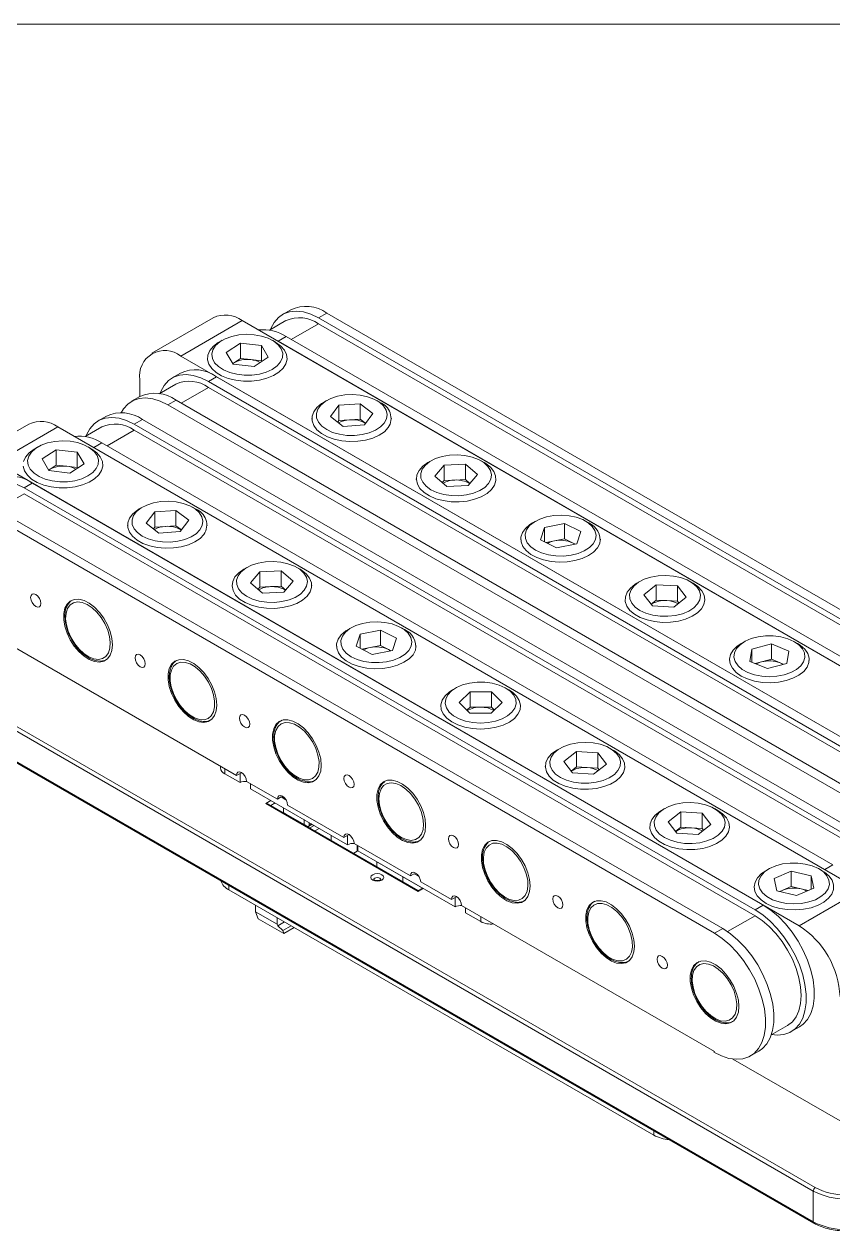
# Model space of a CAD drawing. Header units: millimetres. Extents: x 5 to 292, y 5 to 205.
# Drawn here: x 192 to 247.9, y 122 to 205.4 of the extents above; entities that cross this region are included whole.
import ezdxf

# ---------------------------------------------------------------- set-up
doc = ezdxf.new("R2010")
doc.units = ezdxf.units.MM

msp = doc.modelspace()

# ---------------------------------------------------------------- linework, layer by layer
at = {"color": 7, "linetype": 'Continuous', "lineweight": 0}
msp.add_line((5.411, 205.365), (292.411, 205.365), dxfattribs=at)
at = {"color": 7, "linetype": 'Continuous', "lineweight": 15}
for p, q in [((205.061, 185.09), (200.818, 182.641)), ((210.412, 185.64), (209.847, 185.313)), ((212.903, 185.408), (212.337, 185.081)), ((212.337, 185.081), (262.825, 155.935)), ((212.903, 185.408), (263.39, 156.262)), ((207.061, 184.892), (202.818, 182.443)), ((262.498, 152.889), (207.061, 184.892)), ((210.087, 184.896), (208.941, 184.234)), ((212.337, 184.673), (262.825, 155.527)), ((205.681, 183.53), (205.469, 183.407)), ((209.359, 183.407), (209.147, 183.53)), ((210.101, 183.79), (209.535, 183.464)), ((209.535, 183.464), (260.023, 154.318)), ((210.101, 183.79), (260.589, 154.645)), ((205.964, 182.695), (206.937, 183.337)), ((205.964, 182.695), (206.441, 181.887)), ((208.387, 183.172), (206.937, 183.337)), ((206.937, 182.276), (206.937, 183.337)), ((208.387, 183.172), (208.864, 182.365)), ((208.387, 182.111), (208.387, 183.172)), ((258.255, 150.44), (202.818, 182.443)), ((204.664, 182.285), (204.664, 182.239)), ((206.415, 181.931), (206.45, 181.954)), ((206.45, 181.954), (206.416, 181.931)), ((206.441, 181.887), (207.891, 181.722)), ((206.45, 181.954), (206.937, 182.276)), ((207.662, 182.193), (206.937, 182.276)), ((208.387, 182.111), (207.662, 182.193)), ((208.864, 182.365), (207.891, 181.722)), ((208.387, 182.111), (208.413, 182.067)), ((210.164, 182.239), (210.164, 182.285)), ((202.793, 181.262), (202.227, 180.936)), ((204.727, 180.688), (205.293, 181.015)), ((255.78, 151.869), (205.293, 181.015)), ((199.989, 180.81), (199.989, 179.644)), ((202.477, 180.502), (201.331, 179.841)), ((255.214, 151.542), (204.727, 180.688)), ((255.214, 151.134), (204.727, 180.28)), ((199.991, 179.645), (199.425, 179.318)), ((201.925, 179.07), (202.491, 179.397)), ((252.978, 150.251), (202.491, 179.397)), ((212.894, 179.366), (212.682, 179.243)), ((216.571, 179.243), (216.359, 179.366)), ((252.413, 149.925), (201.925, 179.07)), ((213.741, 179.049), (213.159, 178.265)), ((215.208, 179.15), (213.741, 179.049)), ((213.741, 177.988), (213.741, 179.049)), ((215.208, 179.15), (216.094, 178.467)), ((215.208, 178.089), (215.208, 179.15)), ((215.512, 177.683), (216.094, 178.467)), ((192.333, 177.743), (188.09, 175.294)), ((194.333, 177.545), (190.09, 175.096)), ((249.77, 145.542), (194.333, 177.545)), ((197.36, 177.548), (196.213, 176.886)), ((197.684, 178.292), (197.119, 177.966)), ((200.175, 178.06), (199.609, 177.734)), ((199.609, 177.734), (250.097, 148.588)), ((200.175, 178.06), (250.662, 148.914)), ((211.877, 178.121), (211.877, 178.075)), ((214.045, 177.582), (213.159, 178.265)), ((213.741, 177.988), (213.66, 177.878)), ((214.475, 178.038), (213.741, 177.988)), ((215.512, 177.683), (214.045, 177.582)), ((215.208, 178.089), (214.475, 178.038)), ((215.208, 178.089), (215.593, 177.792)), ((217.377, 178.075), (217.377, 178.121)), ((199.609, 177.325), (250.097, 148.18)), ((192.953, 176.167), (192.741, 176.044)), ((193.237, 175.335), (194.214, 175.975)), ((195.663, 175.807), (194.214, 175.975)), ((194.214, 174.914), (194.214, 175.975)), ((196.631, 176.044), (196.419, 176.167)), ((197.373, 176.443), (196.807, 176.116)), ((196.807, 176.116), (247.295, 146.97)), ((197.373, 176.443), (247.861, 147.297)), ((245.527, 143.092), (190.09, 175.096)), ((193.237, 175.335), (193.709, 174.527)), ((195.663, 175.807), (196.135, 174.999)), ((195.663, 174.746), (195.663, 175.807)), ((220.106, 175.202), (219.894, 175.08)), ((223.784, 175.08), (223.572, 175.202)), ((193.685, 174.567), (193.726, 174.594)), ((193.726, 174.594), (193.686, 174.567)), ((193.709, 174.527), (195.158, 174.358)), ((193.726, 174.594), (194.214, 174.914)), ((194.939, 174.83), (194.214, 174.914)), ((195.663, 174.746), (194.939, 174.83)), ((196.135, 174.999), (195.158, 174.358)), ((195.663, 174.746), (195.687, 174.705)), ((197.436, 174.891), (197.436, 174.922)), ((220.365, 174.137), (221.005, 174.907)), ((222.479, 174.972), (221.005, 174.907)), ((221.005, 173.845), (221.005, 174.907)), ((223.313, 174.267), (222.479, 174.972)), ((222.479, 173.91), (222.479, 174.972)), ((223.313, 174.267), (222.673, 173.498)), ((191.999, 173.34), (192.565, 173.667)), ((243.052, 144.521), (192.565, 173.667)), ((219.089, 173.957), (219.089, 173.912)), ((221.2, 173.433), (220.365, 174.137)), ((220.884, 173.7), (221.005, 173.845)), ((221.742, 173.878), (221.005, 173.845)), ((221.2, 173.433), (222.673, 173.498)), ((222.479, 173.91), (221.742, 173.878)), ((222.794, 173.644), (222.479, 173.91)), ((224.589, 173.912), (224.589, 173.957)), ((242.487, 144.195), (191.999, 173.34)), ((242.487, 143.786), (191.999, 172.932)), ((239.685, 142.577), (189.197, 171.723)), ((240.25, 142.904), (189.763, 172.049)), ((200.166, 172.003), (199.954, 171.881)), ((201.018, 171.689), (200.43, 170.906)), ((202.487, 171.786), (201.018, 171.689)), ((201.018, 170.627), (201.018, 171.689)), ((202.487, 171.786), (203.367, 171.101)), ((202.487, 170.725), (202.487, 171.786)), ((203.844, 171.881), (203.631, 172.003)), ((201.311, 170.22), (200.43, 170.906)), ((202.779, 170.318), (203.367, 171.101)), ((227.319, 171.039), (227.107, 170.916)), ((229.326, 170.877), (227.931, 170.595)), ((229.326, 170.877), (230.446, 170.321)), ((229.326, 169.816), (229.326, 170.877)), ((230.996, 170.916), (230.784, 171.039)), ((199.149, 170.758), (199.149, 170.728)), ((201.018, 170.627), (200.933, 170.514)), ((201.752, 170.676), (201.018, 170.627)), ((202.779, 170.318), (201.311, 170.22)), ((202.487, 170.725), (201.752, 170.676)), ((202.487, 170.725), (202.864, 170.431)), ((204.649, 170.728), (204.649, 170.758)), ((227.931, 170.595), (227.657, 169.757)), ((227.931, 169.62), (227.931, 170.595)), ((230.172, 169.482), (230.446, 170.321)), ((226.302, 169.794), (226.302, 169.748)), ((228.777, 169.2), (227.657, 169.757)), ((228.628, 169.675), (228.055, 169.559)), ((229.326, 169.816), (228.628, 169.675)), ((230.172, 169.482), (228.777, 169.2)), ((229.326, 169.816), (229.886, 169.537)), ((229.886, 169.537), (230.048, 169.457)), ((231.802, 169.748), (231.802, 169.794)), ((207.378, 167.839), (207.166, 167.717)), ((207.637, 166.779), (208.283, 167.546)), ((209.758, 167.607), (208.283, 167.546)), ((208.283, 166.485), (208.283, 167.546)), ((210.585, 166.9), (209.758, 167.607)), ((209.758, 166.545), (209.758, 167.607)), ((211.056, 167.717), (210.844, 167.839)), ((208.465, 166.072), (207.637, 166.779)), ((210.585, 166.9), (209.939, 166.133)), ((234.531, 166.875), (234.319, 166.752)), ((238.209, 166.752), (237.997, 166.875)), ((206.361, 166.595), (206.361, 166.564)), ((208.157, 166.335), (208.283, 166.485)), ((209.021, 166.515), (208.283, 166.485)), ((208.465, 166.072), (209.939, 166.133)), ((209.758, 166.545), (209.021, 166.515)), ((210.065, 166.283), (209.758, 166.545)), ((211.861, 166.564), (211.861, 166.595)), ((235.652, 166.652), (234.793, 165.957)), ((235.405, 165.181), (234.793, 165.957)), ((237.123, 166.569), (235.652, 166.652)), ((235.652, 165.59), (235.652, 166.652)), ((237.123, 166.569), (237.735, 165.793)), ((237.123, 165.508), (237.123, 166.569)), ((233.514, 165.63), (233.514, 165.584)), ((235.652, 165.59), (235.304, 165.309)), ((236.876, 165.098), (235.405, 165.181)), ((236.388, 165.549), (235.652, 165.59)), ((237.123, 165.508), (236.388, 165.549)), ((236.876, 165.098), (237.735, 165.793)), ((237.123, 165.508), (237.224, 165.38)), ((239.014, 165.584), (239.014, 165.63)), ((246.503, 124.77), (179.144, 163.656)), ((179.285, 163.901), (246.644, 125.015)), ((189.197, 163.557), (206.663, 153.475)), ((214.591, 163.676), (214.379, 163.553)), ((216.608, 163.513), (215.209, 163.237)), ((216.608, 163.513), (217.722, 162.953)), ((216.608, 162.452), (216.608, 163.513)), ((218.268, 163.553), (218.056, 163.676)), ((215.209, 163.237), (214.925, 162.399)), ((215.209, 162.256), (215.209, 163.237)), ((217.438, 162.115), (217.722, 162.953)), ((241.744, 162.711), (241.532, 162.589)), ((243.614, 162.561), (242.271, 162.205)), ((244.82, 162.068), (243.614, 162.561)), ((243.614, 161.499), (243.614, 162.561)), ((245.421, 162.589), (245.209, 162.711)), ((213.574, 162.431), (213.574, 162.4)), ((216.04, 161.839), (214.925, 162.399)), ((215.909, 162.313), (215.325, 162.198)), ((216.608, 162.452), (215.909, 162.313)), ((217.438, 162.115), (216.04, 161.839)), ((216.608, 162.452), (217.165, 162.171)), ((217.165, 162.171), (217.322, 162.092)), ((219.074, 162.4), (219.074, 162.431)), ((242.134, 161.355), (242.271, 162.205)), ((242.271, 161.299), (242.271, 162.205)), ((244.82, 162.068), (244.683, 161.218)), ((179.144, 161.533), (246.503, 122.647)), ((179.185, 161.441), (246.544, 122.556)), ((240.727, 161.466), (240.727, 161.421)), ((243.34, 160.862), (242.134, 161.355)), ((242.942, 161.321), (242.502, 161.204)), ((243.614, 161.499), (242.942, 161.321)), ((243.34, 160.862), (244.683, 161.218)), ((244.217, 161.253), (243.614, 161.499)), ((244.451, 161.157), (244.217, 161.253)), ((246.227, 161.421), (246.227, 161.466)), ((221.803, 159.512), (221.591, 159.39)), ((222.058, 158.517), (222.805, 159.254)), ((224.283, 159.249), (222.805, 159.254)), ((222.805, 158.192), (222.805, 159.254)), ((225.014, 158.507), (224.283, 159.249)), ((224.283, 158.187), (224.283, 159.249)), ((225.481, 159.39), (225.269, 159.512)), ((222.79, 157.776), (222.058, 158.517)), ((225.014, 158.507), (224.268, 157.771)), ((220.786, 158.267), (220.786, 158.237)), ((222.589, 157.979), (222.805, 158.192)), ((222.79, 157.776), (224.268, 157.771)), ((223.544, 158.19), (222.805, 158.192)), ((224.283, 158.187), (223.544, 158.19)), ((224.483, 157.984), (224.283, 158.187)), ((226.286, 158.237), (226.286, 158.267)), ((229.016, 155.348), (228.804, 155.226)), ((229.28, 154.447), (230.162, 155.132)), ((231.63, 155.033), (230.162, 155.132)), ((230.162, 154.07), (230.162, 155.132)), ((232.217, 154.25), (231.63, 155.033)), ((231.63, 153.972), (231.63, 155.033)), ((232.693, 155.226), (232.481, 155.348)), ((229.867, 153.664), (229.28, 154.447)), ((232.217, 154.25), (231.335, 153.565)), ((205.566, 154.108), (205.566, 153.995)), ((206.912, 152.979), (205.858, 153.587)), ((206.663, 153.475), (206.99, 153.664)), ((206.912, 153.619), (206.912, 152.979)), ((206.99, 153.669), (207.017, 153.679)), ((227.999, 154.104), (227.999, 154.073)), ((229.783, 153.776), (230.162, 154.07)), ((229.867, 153.664), (231.335, 153.565)), ((230.896, 154.021), (230.162, 154.07)), ((231.63, 153.972), (230.896, 154.021)), ((231.714, 153.86), (231.63, 153.972)), ((233.499, 154.073), (233.499, 154.104)), ((207.37, 153.067), (209.491, 151.842)), ((207.633, 152.562), (207.633, 152.914)), ((214.337, 148.693), (207.633, 152.562)), ((216.907, 153.068), (216.944, 153.095)), ((209.491, 151.842), (209.747, 151.99)), ((210.083, 151.801), (209.748, 151.995)), ((219.223, 145.458), (208.687, 151.54)), ((219.223, 145.526), (208.887, 151.492)), ((209.918, 151.244), (209.918, 150.905)), ((209.918, 150.905), (211.332, 150.088)), ((209.918, 150.905), (209.918, 150.905)), ((210.198, 151.434), (214.087, 149.189)), ((236.228, 151.185), (236.016, 151.062)), ((237.357, 150.964), (236.491, 150.272)), ((238.828, 150.876), (237.357, 150.964)), ((237.357, 149.902), (237.357, 150.964)), ((238.828, 150.876), (239.431, 150.097)), ((238.828, 149.815), (238.828, 150.876)), ((239.906, 151.062), (239.694, 151.185)), ((211.544, 149.966), (210.059, 150.823)), ((210.281, 150.687), (210.288, 150.691)), ((210.641, 150.487), (210.635, 150.483)), ((211.078, 150.235), (211.078, 150.228)), ((211.332, 150.427), (211.332, 150.088)), ((211.603, 149.932), (211.332, 150.088)), ((211.603, 149.932), (211.896, 150.101)), ((211.686, 150.223), (211.686, 150.047)), ((211.724, 149.855), (212.024, 150.028)), ((211.969, 150.009), (211.969, 150.06)), ((237.094, 149.494), (236.491, 150.272)), ((238.565, 149.406), (239.431, 150.097)), ((211.523, 149.978), (211.523, 149.971)), ((211.846, 149.925), (211.841, 149.928)), ((211.97, 149.997), (211.965, 149.999)), ((212.078, 149.651), (212.377, 149.824)), ((213.211, 148.996), (213.211, 149.343)), ((214.087, 149.189), (214.415, 149.378)), ((214.337, 149.332), (214.337, 148.693)), ((214.441, 149.392), (214.415, 149.383)), ((235.211, 149.94), (235.211, 149.909)), ((237.357, 149.902), (236.999, 149.616)), ((238.565, 149.406), (237.094, 149.494)), ((238.093, 149.858), (237.357, 149.902)), ((238.828, 149.815), (238.093, 149.858)), ((238.828, 149.815), (238.923, 149.692)), ((240.711, 149.909), (240.711, 149.94)), ((214.795, 148.78), (218.684, 146.535)), ((215.007, 148.658), (215.007, 148.239)), ((215.058, 148.276), (215.058, 148.628)), ((215.007, 148.239), (214.765, 148.099)), ((215.065, 148.272), (215.007, 148.239)), ((221.761, 144.407), (215.058, 148.276)), ((216.358, 147.512), (216.37, 147.519)), ((216.358, 147.512), (216.358, 147.18)), ((218.154, 146.475), (216.358, 147.512)), ((218.684, 146.535), (218.94, 146.683)), ((219.276, 146.495), (218.94, 146.688)), ((243.441, 147.021), (243.229, 146.899)), ((244.988, 146.868), (243.811, 146.352)), ((246.351, 146.537), (244.988, 146.868)), ((244.988, 145.806), (244.988, 146.868)), ((247.118, 146.899), (246.906, 147.021)), ((247.861, 147.297), (247.295, 146.97)), ((218.154, 146.475), (218.166, 146.482)), ((218.154, 146.475), (218.154, 146.143)), ((219.51, 145.692), (218.154, 146.475)), ((219.391, 146.127), (221.512, 144.902)), ((243.996, 145.505), (243.811, 146.352)), ((246.351, 146.537), (246.536, 145.69)), ((246.351, 145.609), (246.351, 146.537)), ((235.486, 128.639), (206.141, 145.58)), ((219.523, 145.699), (219.223, 145.526)), ((221.512, 144.902), (221.839, 145.091)), ((221.761, 145.046), (221.761, 144.407)), ((221.84, 145.097), (221.866, 145.106)), ((242.424, 145.776), (242.424, 145.746)), ((245.359, 145.175), (243.996, 145.505)), ((244.4, 145.548), (244.193, 145.458)), ((244.988, 145.806), (244.4, 145.548)), ((245.67, 145.641), (244.988, 145.806)), ((245.359, 145.175), (246.536, 145.69)), ((249.77, 145.542), (245.527, 143.092)), ((246.154, 145.523), (245.67, 145.641)), ((207.989, 144.513), (207.989, 144.053)), ((222.219, 144.494), (239.685, 134.412)), ((222.482, 143.99), (222.482, 144.342)), ((242.487, 144.195), (243.052, 144.521)), ((207.989, 144.053), (209.474, 143.196)), ((208.165, 143.584), (207.989, 144.053)), ((209.933, 142.563), (208.165, 143.584)), ((209.474, 143.196), (209.474, 143.656)), ((209.978, 143.365), (209.512, 143.096)), ((223.536, 143.382), (222.482, 143.99)), ((209.474, 143.196), (209.512, 143.096)), ((209.512, 143.096), (209.857, 142.765)), ((210.438, 143.1), (209.857, 142.765)), ((209.857, 142.765), (209.933, 142.563)), ((209.933, 142.563), (210.65, 142.977)), ((239.685, 142.577), (240.25, 142.904)), ((243.609, 135.564), (244.736, 136.215)), ((244.986, 135.782), (245.552, 136.108)), ((242.175, 134.108), (242.741, 134.434)), ((240.959, 133.89), (248.356, 129.62)), ((246.503, 124.77), (246.503, 122.647))]:
    msp.add_line(p, q, dxfattribs=at)
at = {"color": 8, "linetype": 'Continuous', "lineweight": 15}
for p, q in [((212.337, 184.673), (210.455, 183.586)), ((202.844, 179.193), (204.727, 180.28)), ((199.609, 177.325), (197.727, 176.239)), ((190.117, 171.845), (191.999, 172.932)), ((205.858, 153.587), (205.858, 153.939)), ((208.687, 151.54), (209.045, 151.747)), ((209.328, 151.584), (209.028, 151.411)), ((211.686, 150.047), (211.838, 150.135)), ((206.141, 145.58), (206.141, 145.88)), ((219.581, 145.665), (219.223, 145.458)), ((223.536, 143.382), (223.536, 143.734)), ((240.585, 142.689), (242.487, 143.786)), ((235.486, 128.639), (235.486, 128.939))]:
    msp.add_line(p, q, dxfattribs=at)
at = {"color": 7, "linetype": 'Continuous', "lineweight": 15, "flags": 128}
for points in [[(209.012, 184.275), (209.038, 184.342), (209.265, 184.767), (209.562, 185.107), (209.921, 185.354), (210.335, 185.502), (210.794, 185.549), (211.288, 185.494), (211.806, 185.336), (212.337, 185.081)], [(205.469, 183.407), (205.406, 183.369), (205.069, 183.114), (204.828, 182.824), (204.693, 182.513), (204.669, 182.192), (204.757, 181.875), (204.955, 181.574), (205.253, 181.303), (205.639, 181.072), (206.099, 180.891), (206.612, 180.766), (207.158, 180.704), (207.714, 180.707), (208.258, 180.774), (208.768, 180.903), (209.222, 181.088), (209.602, 181.323), (209.893, 181.597), (210.082, 181.899), (210.162, 182.217), (210.129, 182.538), (209.985, 182.848), (209.736, 183.135), (209.392, 183.388), (209.359, 183.407)], [(207.888, 183.917), (207.36, 183.944), (206.835, 183.904), (206.337, 183.8), (205.889, 183.637), (205.512, 183.421), (205.225, 183.165), (205.04, 182.878), (204.965, 182.575), (205.006, 182.27), (205.159, 181.977), (205.417, 181.71), (205.769, 181.482), (206.197, 181.302), (206.683, 181.18), (207.203, 181.121), (207.732, 181.127), (208.247, 181.2), (208.723, 181.334), (209.138, 181.524), (209.472, 181.762), (209.709, 182.035), (209.84, 182.332), (209.857, 182.637), (209.76, 182.938), (209.553, 183.219), (209.246, 183.469), (208.854, 183.674), (208.394, 183.826), (207.888, 183.917)], [(204.727, 180.688), (204.2, 180.947), (203.685, 181.108), (203.193, 181.169), (202.735, 181.128), (202.322, 180.986), (201.963, 180.747), (201.665, 180.414), (201.436, 179.997), (201.387, 179.873)], [(201.925, 179.07), (201.398, 179.329), (200.883, 179.491), (200.391, 179.552), (199.934, 179.511), (199.52, 179.369), (199.161, 179.129), (198.863, 178.797), (198.702, 178.527)], [(212.682, 179.243), (212.539, 179.154), (212.221, 178.89), (212.002, 178.595), (211.89, 178.28), (211.891, 177.959), (212.003, 177.645), (212.223, 177.35), (212.541, 177.086), (212.945, 176.865), (213.417, 176.695), (213.939, 176.584), (214.489, 176.535), (215.045, 176.552), (215.584, 176.633), (216.083, 176.774), (216.523, 176.971), (216.885, 177.215), (217.155, 177.496), (217.155, 177.496)], [(216.879, 177.809), (217.033, 178.102), (217.076, 178.407), (217.003, 178.71), (216.82, 178.996), (216.534, 179.254), (216.158, 179.47), (215.712, 179.634), (215.214, 179.739), (214.689, 179.78), (214.161, 179.755), (213.655, 179.664), (213.194, 179.513), (212.8, 179.309), (212.492, 179.06), (212.283, 178.779), (212.184, 178.478), (212.2, 178.173), (212.328, 177.876), (212.564, 177.602), (212.897, 177.364), (213.31, 177.173), (213.785, 177.038), (214.3, 176.964), (214.829, 176.957), (215.35, 177.015), (215.836, 177.136), (216.266, 177.315), (216.619, 177.543), (216.879, 177.809)], [(196.284, 176.927), (196.31, 176.994), (196.537, 177.419), (196.834, 177.759), (197.193, 178.006), (197.607, 178.155), (198.066, 178.202), (198.56, 178.146), (199.079, 177.989), (199.609, 177.734)], [(191.94, 174.835), (192.027, 174.518), (192.222, 174.217), (192.519, 173.945), (192.904, 173.713), (193.362, 173.531), (193.874, 173.405), (194.419, 173.342), (194.976, 173.343), (195.52, 173.409), (196.031, 173.537), (196.486, 173.722), (196.868, 173.955), (197.16, 174.229), (197.351, 174.53), (197.433, 174.848), (197.403, 175.169), (197.261, 175.479), (197.014, 175.767), (196.671, 176.02), (196.631, 176.044)], [(192.741, 176.044), (192.685, 176.011), (192.346, 175.756), (192.103, 175.467), (191.966, 175.156)], [(195.169, 176.553), (194.642, 176.581), (194.116, 176.542), (193.617, 176.44), (193.168, 176.277), (192.79, 176.063), (192.501, 175.807), (192.314, 175.521), (192.238, 175.218), (192.276, 174.913), (192.427, 174.62), (192.684, 174.352), (193.034, 174.123), (193.461, 173.942), (193.946, 173.819), (194.465, 173.758), (194.995, 173.764), (195.51, 173.835), (195.987, 173.968), (196.403, 174.158), (196.739, 174.395), (196.978, 174.667), (197.111, 174.963), (197.13, 175.269), (197.035, 175.57), (196.83, 175.852), (196.524, 176.102), (196.133, 176.308), (195.674, 176.461), (195.169, 176.553)], [(219.894, 175.08), (219.543, 174.831), (219.285, 174.546), (219.132, 174.237), (219.09, 173.917), (219.16, 173.598), (219.34, 173.294), (219.623, 173.018), (219.996, 172.779), (220.444, 172.589), (220.95, 172.455), (221.492, 172.383), (222.048, 172.374)], [(222.025, 172.792), (222.546, 172.848), (223.034, 172.968), (223.466, 173.145), (223.822, 173.371), (224.085, 173.637), (224.243, 173.929), (224.288, 174.233), (224.22, 174.537), (224.039, 174.824), (223.756, 175.083), (223.384, 175.3), (222.939, 175.466), (222.442, 175.573), (221.918, 175.616), (221.39, 175.593), (220.882, 175.504), (220.42, 175.355), (220.024, 175.152), (219.712, 174.905), (219.501, 174.624), (219.398, 174.324), (219.41, 174.019), (219.535, 173.721), (219.768, 173.447), (220.098, 173.207), (220.509, 173.015), (220.983, 172.877), (221.496, 172.802), (222.025, 172.792)], [(222.048, 172.374), (222.596, 172.431), (223.113, 172.55), (223.577, 172.727), (223.971, 172.954), (224.277, 173.223), (224.483, 173.521), (224.581, 173.837), (224.567, 174.158), (224.441, 174.471), (224.209, 174.763), (223.879, 175.022), (223.784, 175.08)], [(191.999, 173.34), (191.472, 173.599), (190.957, 173.761), (190.465, 173.822), (190.008, 173.781), (189.594, 173.639), (189.235, 173.399), (188.937, 173.067), (188.708, 172.649), (188.66, 172.526)], [(199.954, 171.881), (199.819, 171.797), (199.499, 171.534), (199.278, 171.239), (199.164, 170.925), (199.162, 170.604), (199.272, 170.289), (199.489, 169.993), (199.805, 169.729), (200.207, 169.506), (200.678, 169.336), (201.199, 169.223), (201.749, 169.173), (202.305, 169.188), (202.844, 169.268), (203.345, 169.408), (203.786, 169.604), (204.15, 169.847), (204.422, 170.127), (204.422, 170.127)], [(204.146, 170.441), (204.303, 170.733), (204.348, 171.038), (204.278, 171.341), (204.097, 171.628), (203.813, 171.886), (203.439, 172.103), (202.993, 172.269), (202.497, 172.375), (201.972, 172.417), (201.444, 172.393), (200.937, 172.304), (200.475, 172.154), (200.08, 171.951), (199.769, 171.703), (199.559, 171.422), (199.457, 171.122), (199.47, 170.816), (199.597, 170.519), (199.831, 170.245), (200.161, 170.006), (200.573, 169.814), (201.047, 169.677), (201.561, 169.602), (202.091, 169.593), (202.611, 169.65), (203.098, 169.77), (203.53, 169.948), (203.884, 170.175), (204.146, 170.441)], [(227.107, 170.916), (226.937, 170.808), (226.626, 170.542), (226.415, 170.245), (226.312, 169.929), (226.32, 169.608), (226.441, 169.294), (226.669, 169.001), (226.994, 168.74), (227.403, 168.523), (227.88, 168.357), (228.405, 168.251), (228.956, 168.207), (229.511, 168.228), (230.048, 168.314), (230.543, 168.46), (230.978, 168.661), (231.334, 168.908), (231.596, 169.191), (231.754, 169.499), (231.754, 169.499)], [(231.459, 169.776), (231.5, 170.081), (231.427, 170.384), (231.243, 170.671), (230.957, 170.928), (230.581, 171.144), (230.134, 171.308), (229.636, 171.412), (229.111, 171.453), (228.583, 171.427), (228.077, 171.336), (227.616, 171.185), (227.223, 170.98), (226.915, 170.731), (226.707, 170.45), (226.609, 170.149), (226.625, 169.844), (226.754, 169.547), (226.991, 169.273), (227.324, 169.036), (227.738, 168.845), (228.213, 168.71), (228.728, 168.637), (229.257, 168.629), (229.777, 168.688), (230.264, 168.809), (230.693, 168.989), (231.046, 169.217), (231.305, 169.484), (231.459, 169.776)], [(230.03, 169.454), (230.006, 169.47), (229.886, 169.537)], [(207.166, 167.717), (206.823, 167.475), (206.563, 167.191), (206.407, 166.883), (206.362, 166.563), (206.429, 166.244), (206.606, 165.939), (206.886, 165.662), (207.257, 165.422), (207.704, 165.231), (208.208, 165.095), (208.75, 165.021), (209.306, 165.011)], [(209.284, 165.429), (209.806, 165.483), (210.295, 165.601), (210.728, 165.777), (211.086, 166.002), (211.352, 166.267), (211.512, 166.559), (211.561, 166.863), (211.495, 167.167), (211.317, 167.455), (211.037, 167.714), (210.666, 167.933), (210.223, 168.1), (209.727, 168.208), (209.203, 168.253), (208.675, 168.231), (208.167, 168.145), (207.703, 167.997), (207.305, 167.795), (206.991, 167.548), (206.777, 167.269), (206.671, 166.969), (206.68, 166.663), (206.803, 166.366), (207.033, 166.09), (207.361, 165.85), (207.77, 165.656), (208.242, 165.517), (208.755, 165.44), (209.284, 165.429)], [(209.306, 165.011), (209.854, 165.066), (210.372, 165.184), (210.838, 165.359), (211.233, 165.585), (211.542, 165.852), (211.751, 166.15), (211.852, 166.466), (211.841, 166.787), (211.718, 167.1), (211.488, 167.393), (211.161, 167.653), (211.056, 167.717)], [(234.319, 166.752), (234.2, 166.679), (233.876, 166.417), (233.65, 166.124), (233.532, 165.81), (233.525, 165.489), (233.63, 165.173), (233.843, 164.877), (234.156, 164.611), (234.554, 164.387), (235.023, 164.213), (235.542, 164.098), (236.091, 164.046), (236.647, 164.058), (237.187, 164.135), (237.69, 164.272), (238.134, 164.466), (238.502, 164.707), (238.502, 164.707)], [(238.258, 165.053), (238.517, 165.319), (238.671, 165.612), (238.713, 165.917), (238.64, 166.22), (238.456, 166.507), (238.17, 166.764), (237.794, 166.98), (237.347, 167.144), (236.849, 167.248), (236.324, 167.289), (235.796, 167.263), (235.29, 167.173), (234.83, 167.022), (234.436, 166.817), (234.128, 166.568), (233.92, 166.287), (233.822, 165.986), (233.837, 165.68), (233.966, 165.384), (234.203, 165.11), (234.536, 164.872), (234.95, 164.681), (235.425, 164.546), (235.939, 164.473), (236.469, 164.466), (236.989, 164.524), (237.475, 164.646), (237.905, 164.825), (238.258, 165.053)], [(238.502, 164.707), (238.778, 164.986), (238.951, 165.291), (239.014, 165.61), (238.964, 165.93), (238.804, 166.238), (238.54, 166.521), (238.209, 166.752)], [(193.157, 165.354), (193.13, 165.526), (193.053, 165.703), (192.939, 165.857), (192.803, 165.967), (192.668, 166.014), (192.553, 165.991), (192.477, 165.903), (192.45, 165.762), (192.477, 165.591), (192.553, 165.414), (192.668, 165.259), (192.803, 165.15), (192.939, 165.103), (193.053, 165.125), (193.13, 165.213), (193.157, 165.354)], [(198.096, 162.503), (198.057, 162.944), (197.94, 163.411), (197.752, 163.88), (197.502, 164.33), (197.2, 164.741), (196.861, 165.092), (196.501, 165.368), (196.137, 165.556), (195.786, 165.646), (195.463, 165.635), (195.185, 165.522), (194.965, 165.315), (194.812, 165.021), (194.733, 164.655), (194.733, 164.234), (194.812, 163.777), (194.965, 163.307), (195.185, 162.844), (195.463, 162.411), (195.786, 162.028), (196.137, 161.712), (196.501, 161.479), (196.861, 161.339), (197.2, 161.3), (197.502, 161.362), (197.752, 161.523), (197.94, 161.775), (198.057, 162.107), (198.096, 162.503)], [(195.245, 165.529), (195.178, 165.483), (194.991, 165.237), (194.868, 164.928), (194.812, 164.561), (194.828, 164.148), (194.915, 163.709), (195.07, 163.265), (195.285, 162.833), (195.55, 162.43), (195.857, 162.073), (196.193, 161.776), (196.547, 161.552), (196.907, 161.412), (197.26, 161.367), (197.584, 161.423), (197.708, 161.492), (197.708, 161.492)], [(197.027, 164.752), (196.697, 165.06), (196.353, 165.289), (196.012, 165.427), (195.69, 165.467), (195.404, 165.408), (195.169, 165.251), (194.996, 165.006), (194.894, 164.683), (194.868, 164.301), (194.92, 163.877), (195.046, 163.433), (195.24, 162.991), (195.493, 162.573), (195.792, 162.201), (196.122, 161.893), (196.466, 161.664), (196.808, 161.526), (197.13, 161.486), (197.415, 161.545), (197.65, 161.702), (197.823, 161.947), (197.925, 162.269), (197.951, 162.652), (197.9, 163.076), (197.774, 163.52), (197.579, 163.962), (197.326, 164.38), (197.027, 164.752)], [(214.379, 163.553), (214.22, 163.454), (213.907, 163.188), (213.692, 162.892), (213.585, 162.577), (213.59, 162.256), (213.708, 161.942), (213.932, 161.648), (214.254, 161.386), (214.661, 161.167), (215.136, 160.999), (215.659, 160.89), (216.21, 160.845), (216.765, 160.864), (217.303, 160.947), (217.8, 161.092), (218.237, 161.291), (218.595, 161.536), (218.861, 161.818), (219.022, 162.126), (219.022, 162.126)], [(218.728, 162.404), (218.773, 162.709), (218.703, 163.012), (218.523, 163.299), (218.239, 163.558), (217.866, 163.775), (217.42, 163.941), (216.924, 164.047), (216.399, 164.09), (215.871, 164.066), (215.364, 163.977), (214.902, 163.828), (214.506, 163.624), (214.195, 163.377), (213.984, 163.096), (213.882, 162.796), (213.895, 162.49), (214.021, 162.193), (214.254, 161.919), (214.585, 161.68), (214.996, 161.487), (215.47, 161.35), (215.984, 161.275), (216.513, 161.266), (217.034, 161.322), (217.521, 161.442), (217.953, 161.62), (218.308, 161.846), (218.571, 162.112), (218.728, 162.404)], [(241.532, 162.589), (241.26, 162.406), (240.978, 162.129), (240.798, 161.825), (240.727, 161.506), (240.77, 161.186), (240.923, 160.877), (241.18, 160.593), (241.532, 160.344), (241.963, 160.141), (242.457, 159.992), (242.992, 159.904), (243.546, 159.879), (244.098, 159.92), (244.625, 160.024)], [(244.5, 160.426), (244.954, 160.583), (245.34, 160.793), (245.638, 161.046), (245.836, 161.329), (245.923, 161.631), (245.895, 161.937), (245.755, 162.231), (245.508, 162.502), (245.166, 162.736), (244.745, 162.921), (244.265, 163.05), (243.748, 163.117), (243.218, 163.118), (242.7, 163.053), (242.219, 162.925), (241.796, 162.741), (241.452, 162.508), (241.203, 162.238), (241.06, 161.944), (241.03, 161.638), (241.114, 161.336), (241.309, 161.052), (241.605, 160.798), (241.989, 160.588), (242.442, 160.429), (242.944, 160.331), (243.47, 160.297), (243.997, 160.329), (244.5, 160.426)], [(244.625, 160.024), (245.104, 160.187), (245.517, 160.402), (245.847, 160.661), (246.079, 160.953), (246.205, 161.266), (246.219, 161.587), (246.12, 161.903), (245.914, 162.201), (245.608, 162.47), (245.421, 162.589)], [(200.37, 161.19), (200.343, 161.362), (200.266, 161.539), (200.151, 161.694), (200.016, 161.803), (199.881, 161.85), (199.766, 161.828), (199.689, 161.739), (199.662, 161.599), (199.689, 161.427), (199.766, 161.25), (199.881, 161.095), (200.016, 160.986), (200.151, 160.939), (200.266, 160.962), (200.343, 161.05), (200.37, 161.19)], [(217.305, 162.089), (217.283, 162.103), (217.165, 162.171)], [(205.309, 158.339), (205.269, 158.781), (205.153, 159.247), (204.965, 159.716), (204.714, 160.167), (204.412, 160.577), (204.073, 160.929), (203.714, 161.205), (203.349, 161.392), (202.998, 161.482), (202.676, 161.471), (202.398, 161.359), (202.177, 161.151), (202.024, 160.857), (201.946, 160.491), (201.946, 160.07), (202.024, 159.613), (202.177, 159.143), (202.398, 158.68), (202.676, 158.247), (202.998, 157.864), (203.349, 157.548), (203.714, 157.315), (204.073, 157.176), (204.412, 157.136), (204.714, 157.198), (204.965, 157.359), (205.153, 157.611), (205.269, 157.943), (205.309, 158.339)], [(203.432, 157.655), (203.777, 157.451), (204.115, 157.341), (204.428, 157.329), (204.7, 157.417), (204.919, 157.6), (205.072, 157.868), (205.153, 158.21), (205.157, 158.606), (205.084, 159.038), (204.937, 159.484), (204.725, 159.921), (204.458, 160.328), (204.148, 160.683), (203.812, 160.97), (203.467, 161.174), (203.129, 161.285), (202.817, 161.297), (202.544, 161.209), (202.326, 161.026), (202.172, 160.757), (202.092, 160.416), (202.088, 160.019), (202.161, 159.587), (202.307, 159.142), (202.519, 158.704), (202.787, 158.298), (203.096, 157.942), (203.432, 157.655)], [(244.421, 161.149), (244.347, 161.192), (244.217, 161.253)], [(221.591, 159.39), (221.371, 159.246), (221.074, 158.975), (220.878, 158.674), (220.791, 158.357), (220.815, 158.036), (220.952, 157.725), (221.194, 157.435), (221.532, 157.18), (221.952, 156.97), (222.437, 156.812), (222.967, 156.714), (223.52, 156.68)], [(223.522, 157.098), (224.049, 157.129), (224.552, 157.225), (225.007, 157.381), (225.394, 157.59), (225.694, 157.842), (225.893, 158.126), (225.982, 158.427), (225.956, 158.733), (225.817, 159.028), (225.572, 159.299), (225.231, 159.533), (224.812, 159.72), (224.332, 159.85), (223.815, 159.917), (223.286, 159.919), (222.768, 159.855), (222.285, 159.728), (221.862, 159.545), (221.516, 159.313), (221.266, 159.043), (221.121, 158.749), (221.089, 158.444), (221.172, 158.142), (221.365, 157.857), (221.659, 157.603), (222.042, 157.391), (222.494, 157.232), (222.995, 157.133), (223.522, 157.098)], [(223.52, 156.68), (224.074, 156.71), (224.606, 156.805), (225.094, 156.959), (225.518, 157.167), (225.861, 157.42), (226.109, 157.707), (226.252, 158.018), (226.283, 158.338), (226.202, 158.656), (226.012, 158.958), (225.721, 159.232), (225.481, 159.39)], [(207.582, 157.027), (207.555, 157.199), (207.478, 157.375), (207.364, 157.53), (207.228, 157.639), (207.093, 157.686), (206.978, 157.664), (206.902, 157.576), (206.875, 157.435), (206.902, 157.263), (206.978, 157.087), (207.093, 156.932), (207.228, 156.823), (207.364, 156.776), (207.478, 156.798), (207.555, 156.886), (207.582, 157.027)], [(212.521, 154.175), (212.482, 154.617), (212.365, 155.083), (212.177, 155.553), (211.926, 156.003), (211.625, 156.414), (211.286, 156.765), (210.926, 157.041), (210.562, 157.228), (210.21, 157.319), (209.888, 157.307), (209.61, 157.195), (209.39, 156.987), (209.237, 156.693), (209.158, 156.327), (209.158, 155.906), (209.237, 155.45), (209.39, 154.979), (209.61, 154.517), (209.888, 154.084), (210.21, 153.7), (210.562, 153.385), (210.926, 153.152), (211.286, 153.012), (211.625, 152.972), (211.926, 153.034), (212.177, 153.195), (212.365, 153.448), (212.482, 153.78), (212.521, 154.175)], [(210.314, 153.773), (210.65, 153.487), (210.996, 153.285), (211.333, 153.176), (211.645, 153.166), (211.917, 153.255), (212.134, 153.44), (212.287, 153.71), (212.366, 154.052), (212.369, 154.45), (212.294, 154.882), (212.147, 155.328), (211.934, 155.765), (211.665, 156.17), (211.355, 156.525), (211.019, 156.811), (210.674, 157.013), (210.336, 157.122), (210.024, 157.132), (209.752, 157.043), (209.535, 156.858), (209.383, 156.588), (209.303, 156.246), (209.301, 155.849), (209.375, 155.416), (209.523, 154.97), (209.736, 154.534), (210.004, 154.128), (210.314, 153.773)], [(228.804, 155.226), (228.783, 155.214), (228.436, 154.963), (228.184, 154.676), (228.037, 154.366), (228, 154.046), (228.077, 153.728), (228.263, 153.425), (228.55, 153.15), (228.928, 152.914), (229.38, 152.727), (229.888, 152.596), (230.431, 152.527)], [(230.466, 152.944), (230.996, 152.941), (231.514, 153.005), (231.996, 153.131), (232.42, 153.315), (232.766, 153.546), (233.018, 153.815), (233.163, 154.109), (233.196, 154.415), (233.114, 154.717), (232.922, 155.002), (232.627, 155.256), (232.246, 155.468), (231.794, 155.628), (231.293, 155.728), (230.767, 155.763), (230.239, 155.732), (229.736, 155.636), (229.28, 155.481), (228.893, 155.272), (228.592, 155.02), (228.393, 154.737), (228.303, 154.435), (228.328, 154.13), (228.466, 153.835), (228.711, 153.563), (229.051, 153.329), (229.47, 153.142), (229.949, 153.012), (230.466, 152.944)], [(230.431, 152.527), (230.988, 152.522), (231.534, 152.582), (232.049, 152.705), (232.51, 152.884), (232.899, 153.114), (233.2, 153.384), (233.401, 153.684), (233.493, 154), (233.473, 154.321), (233.341, 154.634), (233.103, 154.924), (232.769, 155.181), (232.693, 155.226)], [(207.37, 153.067), (207.343, 153.238), (207.266, 153.415), (207.152, 153.57), (207.016, 153.679), (206.881, 153.726), (206.766, 153.704), (206.69, 153.615), (206.663, 153.475)], [(214.795, 152.863), (214.768, 153.035), (214.691, 153.212), (214.576, 153.366), (214.441, 153.475), (214.306, 153.522), (214.191, 153.5), (214.114, 153.412), (214.087, 153.271), (214.114, 153.1), (214.191, 152.923), (214.306, 152.768), (214.441, 152.659), (214.576, 152.612), (214.691, 152.634), (214.768, 152.722), (214.795, 152.863)], [(219.734, 150.012), (219.694, 150.453), (219.578, 150.919), (219.39, 151.389), (219.139, 151.839), (218.837, 152.25), (218.498, 152.601), (218.138, 152.877), (217.774, 153.065), (217.423, 153.155), (217.101, 153.144), (216.823, 153.031), (216.602, 152.824), (216.449, 152.53), (216.371, 152.164), (216.371, 151.743), (216.449, 151.286), (216.602, 150.816), (216.823, 150.353), (217.101, 149.92), (217.423, 149.537), (217.774, 149.221), (218.138, 148.988), (218.498, 148.848), (218.837, 148.809), (219.139, 148.871), (219.39, 149.032), (219.578, 149.284), (219.694, 149.616), (219.734, 150.012)], [(216.539, 152.229), (216.505, 151.852), (216.548, 151.431), (216.667, 150.988), (216.854, 150.545), (217.102, 150.124), (217.397, 149.746), (217.724, 149.43), (218.068, 149.193), (218.41, 149.045), (218.735, 148.994), (219.025, 149.043), (219.266, 149.19), (219.446, 149.427), (219.555, 149.742), (219.589, 150.119), (219.546, 150.539), (219.428, 150.982), (219.24, 151.426), (218.993, 151.847), (218.698, 152.225), (218.37, 152.54), (218.027, 152.778), (217.684, 152.926), (217.36, 152.977), (217.07, 152.927), (216.829, 152.781), (216.649, 152.544), (216.539, 152.229)], [(210.198, 151.434), (210.171, 151.605), (210.095, 151.782), (209.98, 151.937), (209.845, 152.046), (209.709, 152.093), (209.595, 152.071), (209.518, 151.983), (209.491, 151.842)], [(236.016, 151.062), (235.908, 150.996), (235.582, 150.736), (235.353, 150.443), (235.231, 150.13), (235.221, 149.808), (235.322, 149.493), (235.532, 149.195), (235.842, 148.928), (236.238, 148.703), (236.705, 148.528), (237.223, 148.411), (237.771, 148.356), (238.327, 148.366), (238.868, 148.441), (239.372, 148.577), (239.819, 148.769), (240.189, 149.009), (240.189, 149.009)], [(239.946, 149.356), (240.208, 149.621), (240.366, 149.913), (240.41, 150.218), (240.341, 150.521), (240.16, 150.809), (239.876, 151.067), (239.503, 151.284), (239.058, 151.45), (238.561, 151.556), (238.036, 151.599), (237.508, 151.575), (237.001, 151.486), (236.539, 151.337), (236.143, 151.133), (235.833, 150.885), (235.622, 150.605), (235.52, 150.305), (235.532, 149.999), (235.658, 149.702), (235.892, 149.427), (236.222, 149.188), (236.634, 148.996), (237.108, 148.859), (237.622, 148.784), (238.151, 148.775), (238.672, 148.831), (239.159, 148.951), (239.591, 149.129), (239.946, 149.356)], [(240.189, 149.009), (240.468, 149.287), (240.644, 149.592), (240.711, 149.911), (240.665, 150.231), (240.508, 150.539), (240.247, 150.823), (239.906, 151.062)], [(214.795, 148.78), (214.768, 148.952), (214.691, 149.129), (214.576, 149.284), (214.441, 149.393), (214.306, 149.44), (214.191, 149.418), (214.114, 149.329), (214.087, 149.189)], [(222.007, 148.699), (221.98, 148.871), (221.903, 149.048), (221.789, 149.203), (221.653, 149.312), (221.518, 149.359), (221.403, 149.337), (221.327, 149.248), (221.3, 149.108), (221.327, 148.936), (221.403, 148.759), (221.518, 148.604), (221.653, 148.495), (221.789, 148.448), (221.903, 148.47), (221.98, 148.559), (222.007, 148.699)], [(226.946, 145.848), (226.907, 146.29), (226.79, 146.756), (226.602, 147.225), (226.351, 147.676), (226.05, 148.086), (225.711, 148.438), (225.351, 148.714), (224.987, 148.901), (224.635, 148.991), (224.313, 148.98), (224.035, 148.868), (223.815, 148.66), (223.662, 148.366), (223.583, 148), (223.583, 147.579), (223.662, 147.122), (223.815, 146.652), (224.035, 146.189), (224.313, 145.756), (224.635, 145.373), (224.987, 145.057), (225.351, 144.824), (225.711, 144.685), (226.05, 144.645), (226.351, 144.707), (226.602, 144.868), (226.79, 145.12), (226.907, 145.452), (226.946, 145.848)], [(223.777, 148.169), (223.72, 147.809), (223.739, 147.4), (223.835, 146.961), (224.002, 146.516), (224.233, 146.086), (224.515, 145.692), (224.834, 145.356), (225.174, 145.093), (225.519, 144.916), (225.851, 144.835), (226.153, 144.854), (226.41, 144.971), (226.61, 145.182), (226.742, 145.474), (226.8, 145.834), (226.78, 146.244), (226.684, 146.682), (226.517, 147.128), (226.287, 147.558), (226.005, 147.951), (225.686, 148.288), (225.345, 148.551), (225, 148.727), (224.668, 148.808), (224.366, 148.789), (224.109, 148.672), (223.909, 148.462), (223.777, 148.169)], [(216.076, 146.254), (215.979, 146.338), (215.944, 146.438), (215.979, 146.537), (216.076, 146.621), (216.222, 146.678), (216.394, 146.697), (216.567, 146.678), (216.713, 146.621), (216.81, 146.537), (216.844, 146.438), (216.81, 146.338), (216.713, 146.254), (216.567, 146.198), (216.394, 146.178), (216.222, 146.198), (216.076, 146.254)], [(219.391, 146.127), (219.364, 146.299), (219.287, 146.476), (219.172, 146.63), (219.037, 146.739), (218.902, 146.786), (218.787, 146.764), (218.711, 146.676), (218.684, 146.535)], [(243.229, 146.899), (242.932, 146.695), (242.657, 146.416), (242.485, 146.111), (242.424, 145.791), (242.475, 145.471), (242.636, 145.164), (242.902, 144.882), (243.26, 144.636), (243.697, 144.437), (244.194, 144.293), (244.731, 144.209), (245.287, 144.19), (245.837, 144.236), (246.361, 144.344), (246.836, 144.512)], [(246.655, 144.895), (247.04, 145.105), (247.337, 145.358), (247.534, 145.642), (247.62, 145.943), (247.592, 146.249), (247.45, 146.544), (247.203, 146.814), (246.86, 147.047), (246.438, 147.232), (245.958, 147.361), (245.44, 147.427), (244.911, 147.427), (244.393, 147.362), (243.912, 147.234), (243.49, 147.049), (243.147, 146.816), (242.898, 146.546), (242.756, 146.251), (242.727, 145.946), (242.812, 145.644), (243.008, 145.36), (243.305, 145.106), (243.689, 144.896), (244.143, 144.738), (244.645, 144.64), (245.172, 144.607), (245.698, 144.64), (246.201, 144.737), (246.655, 144.895)], [(246.836, 144.512), (247.243, 144.731), (247.565, 144.993), (247.789, 145.287), (247.907, 145.601), (247.912, 145.922), (247.805, 146.237), (247.591, 146.533), (247.277, 146.799), (247.118, 146.899)], [(219.223, 145.458), (219.223, 145.487), (219.223, 145.508), (219.223, 145.521), (219.223, 145.526)], [(222.219, 144.494), (222.192, 144.666), (222.116, 144.843), (222.001, 144.997), (221.866, 145.107), (221.73, 145.154), (221.616, 145.131), (221.539, 145.043), (221.512, 144.902)], [(229.219, 144.536), (229.193, 144.708), (229.116, 144.884), (229.001, 145.039), (228.866, 145.148), (228.731, 145.195), (228.616, 145.173), (228.539, 145.085), (228.512, 144.944), (228.539, 144.772), (228.616, 144.595), (228.731, 144.441), (228.866, 144.332), (229.001, 144.285), (229.116, 144.307), (229.193, 144.395), (229.219, 144.536)], [(244.4, 145.548), (244.273, 145.485), (244.218, 145.451)], [(234.159, 141.684), (234.119, 142.126), (234.003, 142.592), (233.815, 143.061), (233.564, 143.512), (233.262, 143.923), (232.923, 144.274), (232.563, 144.55), (232.199, 144.737), (231.848, 144.827), (231.526, 144.816), (231.248, 144.704), (231.027, 144.496), (230.874, 144.202), (230.796, 143.836), (230.796, 143.415), (230.874, 142.959), (231.027, 142.488), (231.248, 142.026), (231.526, 141.592), (231.848, 141.209), (232.199, 140.894), (232.563, 140.661), (232.923, 140.521), (233.262, 140.481), (233.564, 140.543), (233.815, 140.704), (234.003, 140.957), (234.119, 141.289), (234.159, 141.684)], [(233.25, 143.746), (232.935, 144.09), (232.596, 144.362), (232.25, 144.549), (231.916, 144.64), (231.61, 144.633), (231.347, 144.526), (231.141, 144.325), (231.001, 144.041), (230.935, 143.688), (230.946, 143.283), (231.033, 142.847), (231.193, 142.401), (231.417, 141.968), (231.694, 141.569), (232.01, 141.226), (232.349, 140.954), (232.694, 140.767), (233.028, 140.676), (233.334, 140.683), (233.597, 140.79), (233.804, 140.991), (233.944, 141.275), (234.01, 141.628), (233.999, 142.033), (233.911, 142.469), (233.751, 142.915), (233.527, 143.348), (233.25, 143.746)], [(243.647, 135.585), (244.021, 135.548), (244.478, 135.589), (244.891, 135.731), (245.251, 135.971), (245.548, 136.303), (245.778, 136.72), (245.933, 137.213), (246.012, 137.771), (246.012, 138.382), (245.933, 139.03), (245.778, 139.703), (245.548, 140.386), (245.251, 141.062), (244.891, 141.716), (244.478, 142.335), (244.021, 142.905), (243.529, 143.412), (243.014, 143.845), (242.487, 144.195)], [(245.552, 136.108), (245.816, 136.297), (246.114, 136.629), (246.343, 137.047), (246.499, 137.54), (246.578, 138.098), (246.578, 138.708), (246.499, 139.357), (246.343, 140.03), (246.114, 140.712), (245.816, 141.388), (245.457, 142.043), (245.044, 142.662), (244.586, 143.231), (244.094, 143.738), (243.579, 144.171), (243.052, 144.521)], [(244.736, 136.215), (244.737, 136.215), (245.061, 136.466), (245.322, 136.807), (245.513, 137.229), (245.629, 137.723), (245.669, 138.275), (245.629, 138.872), (245.513, 139.5), (245.322, 140.143), (245.061, 140.785), (244.737, 141.411), (244.357, 142.005), (243.931, 142.552), (243.47, 143.039), (242.984, 143.454), (242.487, 143.786)], [(239.631, 134.371), (240.162, 134.106), (240.682, 133.939), (241.179, 133.873), (241.643, 133.909), (242.061, 134.048), (242.426, 134.285), (242.73, 134.616), (242.964, 135.032), (243.125, 135.526), (243.208, 136.086), (243.212, 136.698), (243.137, 137.351), (242.984, 138.028), (242.757, 138.716), (242.46, 139.398), (242.101, 140.06), (241.687, 140.686), (241.228, 141.263), (240.734, 141.778), (240.216, 142.219), (239.685, 142.577)], [(242.741, 134.434), (242.992, 134.611), (243.295, 134.942), (243.53, 135.359), (243.691, 135.853), (243.774, 136.412), (243.778, 137.025), (243.703, 137.677), (243.55, 138.355), (243.322, 139.043), (243.026, 139.725), (242.667, 140.386), (242.253, 141.013), (241.794, 141.59), (241.3, 142.105), (240.781, 142.546), (240.25, 142.904)], [(236.432, 140.372), (236.405, 140.544), (236.328, 140.721), (236.214, 140.875), (236.078, 140.984), (235.943, 141.031), (235.828, 141.009), (235.752, 140.921), (235.725, 140.78), (235.752, 140.608), (235.828, 140.432), (235.943, 140.277), (236.078, 140.168), (236.214, 140.121), (236.328, 140.143), (236.405, 140.231), (236.432, 140.372)], [(241.371, 137.521), (241.332, 137.962), (241.215, 138.428), (241.027, 138.898), (240.776, 139.348), (240.475, 139.759), (240.136, 140.11), (239.776, 140.386), (239.412, 140.574), (239.06, 140.664), (238.738, 140.653), (238.46, 140.54), (238.24, 140.333), (238.086, 140.039), (238.008, 139.673), (238.008, 139.252), (238.086, 138.795), (238.24, 138.324), (238.46, 137.862), (238.738, 137.429), (239.06, 137.046), (239.412, 136.73), (239.776, 136.497), (240.136, 136.357), (240.475, 136.318), (240.776, 136.38), (241.027, 136.541), (241.215, 136.793), (241.332, 137.125), (241.371, 137.521)], [(239.263, 140.451), (238.943, 140.484), (238.661, 140.418), (238.43, 140.254), (238.262, 140.003), (238.165, 139.676), (238.144, 139.29), (238.201, 138.864), (238.332, 138.419), (238.531, 137.978), (238.788, 137.563), (239.089, 137.195), (239.421, 136.892), (239.766, 136.669), (240.106, 136.538), (240.426, 136.504), (240.708, 136.571), (240.939, 136.734), (241.108, 136.985), (241.204, 137.312), (241.225, 137.699), (241.168, 138.125), (241.037, 138.569), (240.838, 139.01), (240.582, 139.425), (240.28, 139.794), (239.948, 140.097), (239.604, 140.32), (239.263, 140.451)]]:
    msp.add_lwpolyline(points, dxfattribs=at)
at = {"color": 8, "linetype": 'Continuous', "lineweight": 15, "flags": 128}
msp.add_lwpolyline([(216.644, 146.273), (216.644, 146.274), (216.625, 146.33), (216.571, 146.376), (216.49, 146.408), (216.394, 146.419), (216.299, 146.408), (216.218, 146.376), (216.163, 146.33), (216.145, 146.283)], dxfattribs=at)
at = {"color": 7, "linetype": 'Continuous', "lineweight": 15}
for centre, radius, start, end in [((211.46, 183.398), 2.474, 54.31487, 115.04611), ((205.895, 183.319), 1.958, 53.47033, 115.21924), ((211.015, 182.794), 2.298, 54.87488, 113.8147), ((208.507, 181.336), 2.926, 56.99441, 96.36146), ((201.722, 181.075), 1.753, 51.32585, 188.68488), ((207.401, 180.321), 1.89, 82.07909, 120.21184), ((207.496, 180.483), 1.718, 61.79149, 84.45799), ((203.833, 179.018), 2.473, 53.82314, 114.86643), ((203.411, 178.463), 2.243, 54.08229, 114.60728), ((201.031, 177.401), 2.473, 53.82314, 114.86643), ((216.159, 178.135), 1.183, 327.33389, 69.57454), ((198.732, 176.05), 2.474, 54.31487, 115.04611), ((193.167, 175.971), 1.958, 53.47033, 115.21924), ((198.287, 175.446), 2.298, 54.87488, 113.8147), ((214.555, 176.304), 1.736, 92.64238, 118.56491), ((214.655, 176.212), 1.835, 59.30329, 95.6327), ((195.779, 173.989), 2.926, 56.99441, 96.36146), ((194.674, 172.954), 1.894, 81.97529, 120.04403), ((194.769, 173.124), 1.714, 61.78531, 84.32836), ((191.105, 171.671), 2.473, 53.82314, 114.86643), ((221.78, 172.106), 1.772, 91.23208, 118.6592), ((221.862, 172.01), 1.872, 60.35252, 93.70054), ((203.432, 170.773), 1.182, 326.8591, 69.63584), ((230.499, 169.739), 1.277, 349.15181, 67.09566), ((201.828, 168.937), 1.74, 92.495, 118.57094), ((201.928, 168.851), 1.833, 59.35907, 95.49018), ((228.923, 168.11), 1.592, 100.65879, 118.65371), ((229.048, 167.687), 2.031, 65.63073, 101.92424), ((209.053, 164.739), 1.777, 91.05684, 118.67617), ((209.136, 164.65), 1.869, 60.40677, 93.52837), ((236.231, 163.732), 1.824, 85.07718, 120.43126), ((236.329, 163.794), 1.755, 61.39564, 88.09088), ((217.777, 162.381), 1.272, 348.43736, 67.24339), ((216.198, 160.74), 1.6, 100.41892, 118.60718), ((216.32, 160.33), 2.026, 65.37279, 101.72874), ((243.317, 159.851), 1.518, 104.32492, 119.28885), ((243.473, 159.305), 2.084, 69.09616, 104.75196), ((223.482, 156.424), 1.767, 87.98737, 119.63108), ((223.577, 156.366), 1.824, 61.02066, 91.05376), ((206.066, 154.045), 0.503, 185.69479, 245.62529), ((230.72, 152.196), 1.834, 84.4736, 120.65495), ((230.819, 152.283), 1.739, 61.43074, 87.46741), ((207.272, 152.277), 0.789, 81.80228, 117.16447), ((237.93, 148.038), 1.827, 84.8806, 120.50182), ((238.028, 148.109), 1.75, 61.40871, 87.88826), ((214.697, 147.99), 0.789, 81.80234, 117.16437), ((206.614, 146.564), 1.092, 199.39049, 244.33589), ((245.178, 143.63), 2.07, 76.25396, 112.08243), ((245.316, 144.123), 1.559, 61.05214, 76.89824), ((222.122, 143.704), 0.789, 81.80242, 117.16433), ((224.233, 144.71), 1.5, 242.31502, 277.25759), ((242.241, 137.929), 6.121, 2.47633, 57.52367), ((250.097, 120.594), 17.302, 126.99984, 127.22385), ((236.804, 131.086), 2.779, 241.70459, 265.04081), ((246.81, 124.756), 0.307, 122.60538, 177.3947), ((248.744, 129.068), 4.565, 242.60969, 297.39033), ((248.744, 129.096), 4.872, 242.60968, 297.39034), ((248.744, 126.973), 4.872, 242.60968, 297.39034)]:
    msp.add_arc(centre, radius, start, end, dxfattribs=at)
at = {"color": 8, "linetype": 'Continuous', "lineweight": 15}
msp.add_arc((246.603, 122.637), 0.101, 174.38031, 234.29282, dxfattribs=at)
at = {"color": 7, "linetype": 'Continuous', "lineweight": 15}
for centre, major_axis, ratio, start_param, end_param in [((208.687, 151.377), (0.283, 0), 0.577382, 0.785479, 1.570796), ((209.918, 150.905), (0.2, -0.115), 0.00007, 4.71243, 5.497828), ((211.403, 150.047), (0.283, 0), 0.577382, 5.497787, 6.283185), ((211.403, 150.047), (0.2, -0.115), 0.00007, 5.497828, 6.283226)]:
    msp.add_ellipse(centre, major_axis=major_axis, ratio=ratio, start_param=start_param, end_param=end_param, dxfattribs=at)
for points, knots in [([(202.522, 161.41), (202.472, 161.378), (202.337, 161.291), (202.183, 161.063), (202.062, 160.749), (202.011, 160.377), (202.031, 159.962), (202.124, 159.52), (202.283, 159.073), (202.503, 158.64), (202.773, 158.236), (203.078, 157.886), (203.314, 157.679), (203.44, 157.586), (203.457, 157.574)], [0, 0, 0, 0, 0.052179, 0.140631, 0.230685, 0.323804, 0.418933, 0.514516, 0.6099, 0.70511, 0.800312, 0.895675, 0.986402, 1, 1, 1, 1]), ([(203.457, 157.574), (203.518, 157.532), (203.698, 157.41), (204.004, 157.268), (204.359, 157.193), (204.657, 157.201), (204.811, 157.275), (204.868, 157.302)], [0, 0, 0, 0, 0.128556, 0.373316, 0.619127, 0.861182, 1, 1, 1, 1]), ([(209.799, 157.291), (209.73, 157.249), (209.574, 157.154), (209.402, 156.912), (209.278, 156.601), (209.224, 156.231), (209.241, 155.817), (209.331, 155.377), (209.487, 154.929), (209.704, 154.495), (209.968, 154.097), (210.182, 153.846), (210.3, 153.728), (210.315, 153.712)], [0, 0, 0, 0, 0.077308, 0.173141, 0.270567, 0.371313, 0.474316, 0.577872, 0.68122, 0.784373, 0.887509, 0.985431, 1, 1, 1, 1]), ([(210.315, 153.712), (210.373, 153.657), (210.541, 153.498), (210.838, 153.285), (211.199, 153.11), (211.556, 153.03), (211.876, 153.038), (212.049, 153.12), (212.124, 153.155)], [0, 0, 0, 0, 0.099209, 0.287933, 0.478051, 0.668816, 0.856862, 1, 1, 1, 1]), ([(216.899, 153.047), (216.856, 153.017), (216.732, 152.928), (216.583, 152.694), (216.518, 152.469), (216.485, 152.352)], [0, 0, 0, 0, 0.199168, 0.583266, 1, 1, 1, 1]), ([(216.485, 152.352), (216.473, 152.285), (216.441, 152.094), (216.445, 151.745), (216.518, 151.308), (216.661, 150.86), (216.866, 150.422), (217.124, 150.009), (217.426, 149.639), (217.759, 149.326), (218.113, 149.085), (218.475, 148.925), (218.829, 148.862), (219.154, 148.889), (219.33, 148.986), (219.411, 149.03)], [0, 0, 0, 0, 0.043145, 0.12351, 0.204185, 0.284734, 0.365113, 0.445444, 0.52588, 0.606564, 0.687681, 0.769334, 0.851103, 0.93137, 1, 1, 1, 1]), ([(224.157, 148.918), (224.124, 148.899), (224.004, 148.831), (223.848, 148.627), (223.768, 148.415), (223.727, 148.307)], [0, 0, 0, 0, 0.152869, 0.563685, 1, 1, 1, 1]), ([(223.727, 148.307), (223.711, 148.243), (223.665, 148.06), (223.648, 147.722), (223.698, 147.293), (223.819, 146.847), (224.003, 146.403), (224.245, 145.98), (224.533, 145.593), (224.857, 145.26), (225.205, 144.993), (225.565, 144.806), (225.926, 144.706), (226.264, 144.713), (226.501, 144.772), (226.598, 144.851), (226.613, 144.863)], [0, 0, 0, 0, 0.042252, 0.120336, 0.19901, 0.277712, 0.356235, 0.434662, 0.513149, 0.59182, 0.670856, 0.750402, 0.830335, 0.909417, 0.985818, 1, 1, 1, 1]), ([(216.646, 146.286), (216.647, 146.288), (216.649, 146.295), (216.631, 146.272), (216.582, 146.247), (216.509, 146.224), (216.417, 146.212), (216.317, 146.217), (216.231, 146.237), (216.173, 146.263), (216.143, 146.288), (216.142, 146.29), (216.142, 146.291)], [0, 0, 0, 0, 0.043275, 0.149477, 0.250873, 0.356559, 0.472041, 0.594159, 0.716533, 0.816557, 0.911105, 1, 1, 1, 1]), ([(231.422, 144.792), (231.405, 144.785), (231.295, 144.739), (231.141, 144.569), (230.977, 144.296), (230.884, 143.956), (230.86, 143.566), (230.909, 143.138), (231.028, 142.692), (231.212, 142.248), (231.452, 141.824), (231.739, 141.437), (232.063, 141.102), (232.41, 140.834), (232.77, 140.645), (233.131, 140.543), (233.471, 140.548), (233.714, 140.609), (233.817, 140.693), (233.839, 140.71)], [0, 0, 0, 0, 0.011, 0.072133, 0.133183, 0.19597, 0.260725, 0.326427, 0.392163, 0.457748, 0.523252, 0.588803, 0.654505, 0.720509, 0.786938, 0.8537, 0.919779, 0.983644, 1, 1, 1, 1]), ([(238.632, 140.636), (238.549, 140.577), (238.385, 140.458), (238.215, 140.186), (238.108, 139.859), (238.072, 139.477), (238.107, 139.055), (238.214, 138.61), (238.386, 138.165), (238.617, 137.736), (238.896, 137.341), (239.214, 136.995), (239.558, 136.714), (239.917, 136.509), (240.278, 136.391), (240.623, 136.376), (240.884, 136.429), (241.003, 136.515), (241.035, 136.539)], [0, 0, 0, 0, 0.0615269, 0.1226459, 0.1852424, 0.2499108, 0.315735, 0.3817098, 0.4475358, 0.5132607, 0.5790074, 0.6448866, 0.711041, 0.7776053, 0.8445699, 0.9111045, 0.9756707, 1, 1, 1, 1]), ([(246.544, 122.556), (246.618, 122.516), (246.83, 122.4), (247.228, 122.245), (247.744, 122.112), (248.291, 122.036), (248.852, 122.018), (249.409, 122.058), (249.946, 122.156), (250.438, 122.307), (250.761, 122.452), (250.918, 122.54), (250.945, 122.556)], [0, 0, 0, 0, 0.061086, 0.176534, 0.291848, 0.406963, 0.521963, 0.636973, 0.752102, 0.867481, 0.977162, 1, 1, 1, 1])]:
    msp.add_open_spline(points, degree=3, knots=knots, dxfattribs=at)

doc.saveas('drawing.dxf')
